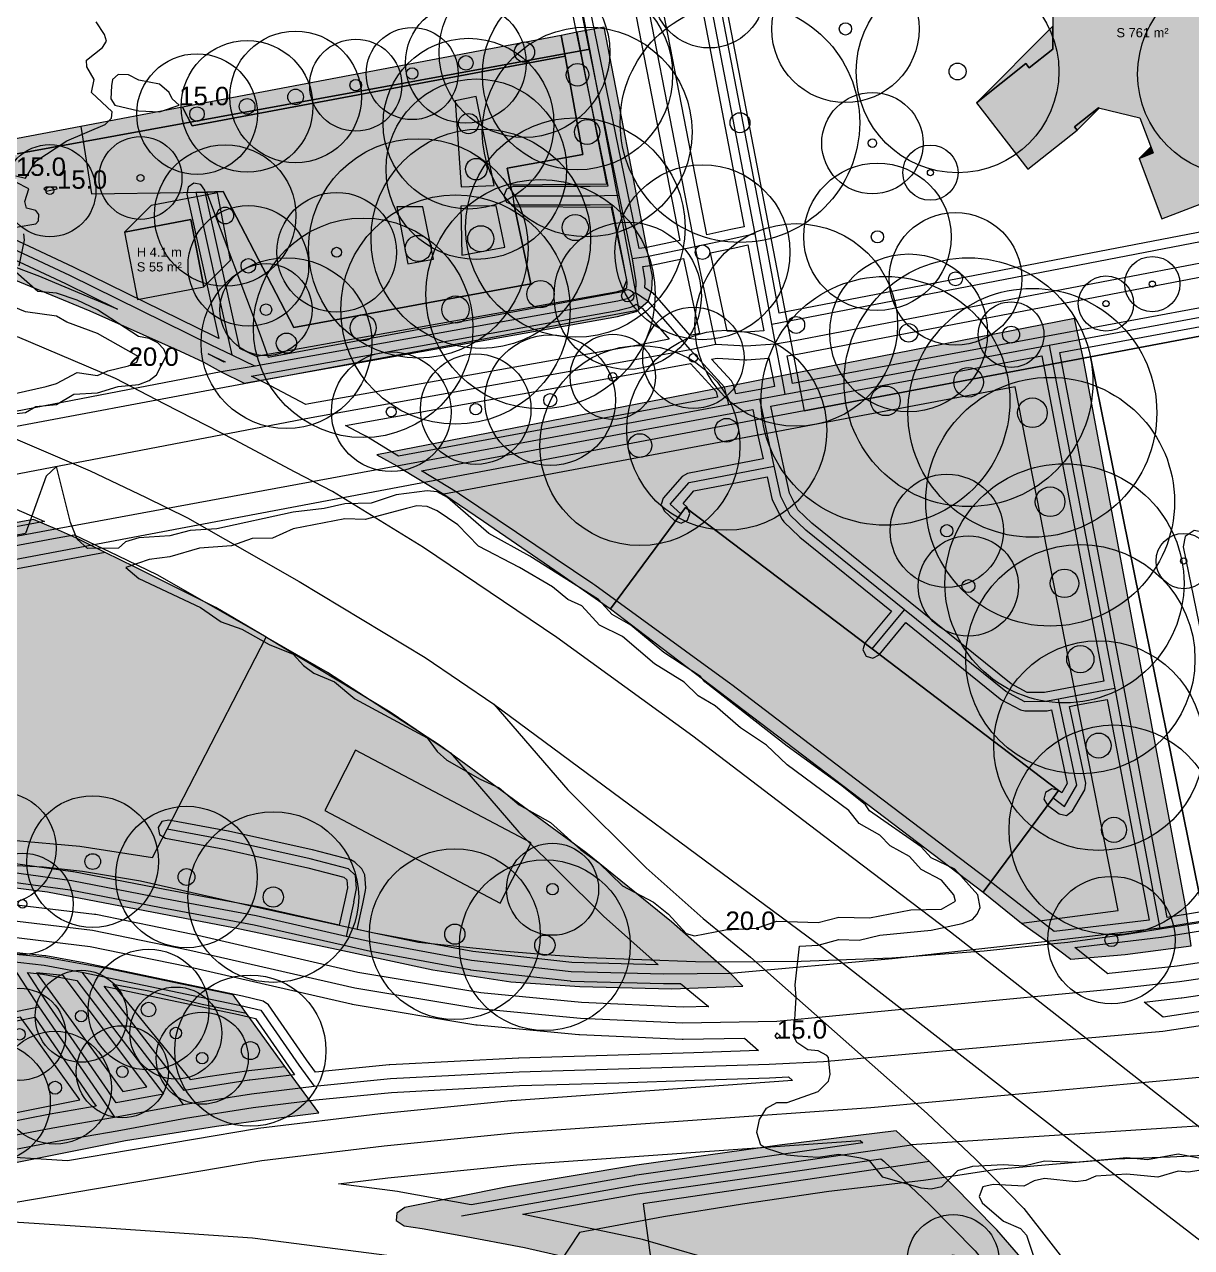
# Model space of a CAD drawing. Header units: metres. Extents: x -8 to 1190, y -11 to 1223.
# Drawn here: x 890 to 1016.7, y 772.1 to 904.9 of the extents above; entities that cross this region are included whole.
import ezdxf

# ---------------------------------------------------------------- set-up
doc = ezdxf.new("R2010")
doc.units = ezdxf.units.M
doc.header["$MEASUREMENT"] = 0
for name, color, linetype, lineweight, true_color in [('TPX_BUILDING_AREAS_TEXT', 7, 'CONTINUOUS', 0, 0x000000), ('TPX_BUILDING_HEIGHTS_TEXT', 7, 'CONTINUOUS', 0, 0x000000), ('TPX_BUILDINGS', 7, 'CONTINUOUS', 0, 0x000000), ('TPX_BUILDINGS_HATCH', 7, 'CONTINUOUS', 0, 0xf0f0f0), ('TPX_BUILDINGS_SHADOWS_HATCH', 7, 'CONTINUOUS', 0, 0x000000), ('TPX_BUILDINGS_SHADOWS_OUTLINES', 7, 'CONTINUOUS', 0, 0x000000), ('TPX_CADASTRES', 7, 'CONTINUOUS', 0, 0x646464), ('TPX_CONTOUR_LINES_5M', 7, 'CONTINUOUS', 0, 0x969696), ('TPX_CONTOUR_LINES_5M_TEXT', 7, 'CONTINUOUS', 0, 0x000000), ('TPX_ROADS_AXES', 7, 'CONTINUOUS', 0, 0x323232), ('TPX_ROADS_CONTOURS', 7, 'CONTINUOUS', 0, 0x646464), ('TPX_VEGETATION_GREEN_SPACES', 7, 'CONTINUOUS', 0, 0x58ba48), ('TPX_VEGETATION_GREEN_SPACES_HATCH', 7, 'CONTINUOUS', 0, 0x58ba48), ('TPX_VEGETATION_TREES_INDIVIDUAL', 7, 'CONTINUOUS', 0, 0x136734)]:
    doc.layers.add(name, color=color, linetype=linetype, lineweight=lineweight, true_color=true_color)
doc.styles.add('TPX_TEXTE', font='arial.ttf')

# ---------------------------------------------------------------- blocks, each defined once
blk = doc.blocks.new('TREETR008_CR072')
at = {"layer": 'TPX_VEGETATION_TREES_INDIVIDUAL'}
for radius in [7.2, 0.75]:
    blk.add_circle((0, 0, 0.04), radius, dxfattribs=at)
blk = doc.blocks.new('TREETR015_CR125')
at = {"layer": 'TPX_VEGETATION_TREES_INDIVIDUAL'}
for radius in [12.45, 1.48]:
    blk.add_circle((0, 0, 0.04), radius, dxfattribs=at)
blk = doc.blocks.new('TREETR009_CR072')
at = {"layer": 'TPX_VEGETATION_TREES_INDIVIDUAL'}
for radius in [7.15, 0.851]:
    blk.add_circle((0, 0, 0.04), radius, dxfattribs=at)
blk = doc.blocks.new('TREETR003_CR030')
at = {"layer": 'TPX_VEGETATION_TREES_INDIVIDUAL'}
for radius in [3, 0.333]:
    blk.add_circle((0, 0, 0.04), radius, dxfattribs=at)
blk = doc.blocks.new('TREETR007_CR054')
at = {"layer": 'TPX_VEGETATION_TREES_INDIVIDUAL'}
for radius in [5.44, 0.708]:
    blk.add_circle((0, 0, 0.04), radius, dxfattribs=at)
blk = doc.blocks.new('TREETR005_CR065')
at = {"layer": 'TPX_VEGETATION_TREES_INDIVIDUAL'}
for radius in [6.5, 0.542]:
    blk.add_circle((0, 0, 0.04), radius, dxfattribs=at)
blk = doc.blocks.new('TREETR011_CR130')
at = {"layer": 'TPX_VEGETATION_TREES_INDIVIDUAL'}
for radius in [13, 1.08]:
    blk.add_circle((0, 0, 0.04), radius, dxfattribs=at)
blk = doc.blocks.new('TREETR010_CR086')
at = {"layer": 'TPX_VEGETATION_TREES_INDIVIDUAL'}
for radius in [8.57, 1]:
    blk.add_circle((0, 0, 0.04), radius, dxfattribs=at)
blk = doc.blocks.new('TREETR014_CR119')
at = {"layer": 'TPX_VEGETATION_TREES_INDIVIDUAL'}
for radius in [11.92, 1.42]:
    blk.add_circle((0, 0, 0.04), radius, dxfattribs=at)
blk = doc.blocks.new('TREETR010_CR082')
at = {"layer": 'TPX_VEGETATION_TREES_INDIVIDUAL'}
for radius in [8.21, 0.978]:
    blk.add_circle((0, 0, 0.04), radius, dxfattribs=at)
blk = doc.blocks.new('TREETR007_CR071')
at = {"layer": 'TPX_VEGETATION_TREES_INDIVIDUAL'}
for radius in [7.09, 0.708]:
    blk.add_circle((0, 0, 0.04), radius, dxfattribs=at)
blk = doc.blocks.new('TREETR008_CR066')
at = {"layer": 'TPX_VEGETATION_TREES_INDIVIDUAL'}
for radius in [6.55, 0.792]:
    blk.add_circle((0, 0, 0.04), radius, dxfattribs=at)
blk = doc.blocks.new('TREETR004_CR045')
at = {"layer": 'TPX_VEGETATION_TREES_INDIVIDUAL'}
for radius in [4.5, 0.375]:
    blk.add_circle((0, 0, 0.04), radius, dxfattribs=at)
blk = doc.blocks.new('TREETR011_CR093')
at = {"layer": 'TPX_VEGETATION_TREES_INDIVIDUAL'}
for radius in [9.27, 1.1]:
    blk.add_circle((0, 0, 0.04), radius, dxfattribs=at)
blk = doc.blocks.new('TREETR008_CR095')
at = {"layer": 'TPX_VEGETATION_TREES_INDIVIDUAL'}
for radius in [9.5, 0.792]:
    blk.add_circle((0, 0, 0.04), radius, dxfattribs=at)
blk = doc.blocks.new('TREETR014_CR114')
at = {"layer": 'TPX_VEGETATION_TREES_INDIVIDUAL'}
for radius in [11.39, 1.36]:
    blk.add_circle((0, 0, 0.04), radius, dxfattribs=at)
blk = doc.blocks.new('TREETR015_CR130')
at = {"layer": 'TPX_VEGETATION_TREES_INDIVIDUAL'}
for radius in [12.98, 1.55]:
    blk.add_circle((0, 0, 0.04), radius, dxfattribs=at)
blk = doc.blocks.new('TREETR005_CR055')
at = {"layer": 'TPX_VEGETATION_TREES_INDIVIDUAL'}
for radius in [5.5, 0.458]:
    blk.add_circle((0, 0, 0.04), radius, dxfattribs=at)
blk = doc.blocks.new('TREETR006_CR050')
at = {"layer": 'TPX_VEGETATION_TREES_INDIVIDUAL'}
for radius in [5, 0.625]:
    blk.add_circle((0, 0, 0.04), radius, dxfattribs=at)
blk = doc.blocks.new('TREETR007_CR061')
at = {"layer": 'TPX_VEGETATION_TREES_INDIVIDUAL'}
for radius in [6.12, 0.708]:
    blk.add_circle((0, 0, 0.04), radius, dxfattribs=at)
blk = doc.blocks.new('TREETR007_CR069')
at = {"layer": 'TPX_VEGETATION_TREES_INDIVIDUAL'}
for radius in [6.92, 0.708]:
    blk.add_circle((0, 0, 0.04), radius, dxfattribs=at)
blk = doc.blocks.new('TREETR007_CR080')
at = {"layer": 'TPX_VEGETATION_TREES_INDIVIDUAL'}
for radius in [8, 0.667]:
    blk.add_circle((0, 0, 0.04), radius, dxfattribs=at)
blk = doc.blocks.new('TREETR004_CR050')
at = {"layer": 'TPX_VEGETATION_TREES_INDIVIDUAL'}
for radius in [5, 0.417]:
    blk.add_circle((0, 0, 0.04), radius, dxfattribs=at)
blk = doc.blocks.new('TREETR009_CR077')
at = {"layer": 'TPX_VEGETATION_TREES_INDIVIDUAL'}
for radius in [7.68, 0.914]:
    blk.add_circle((0, 0, 0.04), radius, dxfattribs=at)
blk = doc.blocks.new('TREETR012_CR098')
at = {"layer": 'TPX_VEGETATION_TREES_INDIVIDUAL'}
for radius in [9.8, 1.17]:
    blk.add_circle((0, 0, 0.04), radius, dxfattribs=at)
blk = doc.blocks.new('TREETR006_CR060')
at = {"layer": 'TPX_VEGETATION_TREES_INDIVIDUAL'}
for radius in [6, 0.625]:
    blk.add_circle((0, 0, 0.04), radius, dxfattribs=at)
blk = doc.blocks.new('TREETR013_CR109')
at = {"layer": 'TPX_VEGETATION_TREES_INDIVIDUAL'}
for radius in [10.86, 1.29]:
    blk.add_circle((0, 0, 0.04), radius, dxfattribs=at)
blk = doc.blocks.new('TREETR009_CR110')
at = {"layer": 'TPX_VEGETATION_TREES_INDIVIDUAL'}
for radius in [11, 0.917]:
    blk.add_circle((0, 0, 0.04), radius, dxfattribs=at)
blk = doc.blocks.new('TREETR009_CR036')
at = {"layer": 'TPX_VEGETATION_TREES_INDIVIDUAL'}
for radius in [3.56, 0.917]:
    blk.add_circle((0, 0, 0.04), radius, dxfattribs=at)
blk = doc.blocks.new('TREETR016_CR135')
at = {"layer": 'TPX_VEGETATION_TREES_INDIVIDUAL'}
for radius in [13.51, 1.61]:
    blk.add_circle((0, 0, 0.04), radius, dxfattribs=at)
blk = doc.blocks.new('TREETR007_CR062')
at = {"layer": 'TPX_VEGETATION_TREES_INDIVIDUAL'}
for radius in [6.15, 0.667]:
    blk.add_circle((0, 0, 0.04), radius, dxfattribs=at)
blk = doc.blocks.new('TREETR005_CR046')
at = {"layer": 'TPX_VEGETATION_TREES_INDIVIDUAL'}
for radius in [4.63, 0.458]:
    blk.add_circle((0, 0, 0.04), radius, dxfattribs=at)
blk = doc.blocks.new('TREETR012_CR103')
at = {"layer": 'TPX_VEGETATION_TREES_INDIVIDUAL'}
for radius in [10.33, 1.23]:
    blk.add_circle((0, 0, 0.04), radius, dxfattribs=at)
blk = doc.blocks.new('TREETR006_CR061')
at = {"layer": 'TPX_VEGETATION_TREES_INDIVIDUAL'}
for radius in [6.07, 0.625]:
    blk.add_circle((0, 0, 0.04), radius, dxfattribs=at)

msp = doc.modelspace()

# ---------------------------------------------------------------- hatches: boundary and pattern name
at = {"layer": 'TPX_BUILDINGS_HATCH'}
for points in [[(998.69, 900.7), (993.33, 896.44), (998.93, 889.22), (1004.28, 893.48), (1004, 893.84), (1006.58, 895.89), (1011.09, 894.79), (1012.53, 890.99), (1010.99, 890.4), (1013.47, 883.84), (1023.1, 887.53), (1020.63, 894.08), (1020.03, 893.86), (1018.6, 897.67), (1020.79, 901.27), (1024.75, 901.37), (1024.78, 900.48), (1031.75, 900.68), (1031.39, 910.84), (1024.43, 910.64), (1024.46, 909.51), (1020.5, 909.4), (1018.08, 912.88), (1019.06, 916.41), (1019.5, 916.28), (1021.3, 922.69), (1012.63, 925.27), (1010.82, 918.86), (1011.51, 918.65), (1010.52, 915.13), (1006.22, 913.68), (1003.28, 915.71), (1003.82, 916.53), (1000.04, 919.14), (994.42, 910.71), (998.2, 908.09), (998.71, 908.86), (1001.65, 906.82), (1001.63, 902.27), (999.06, 900.23), (998.69, 900.7)], [(908.04, 883.77), (900.84, 882.4), (902.25, 875.06), (909.45, 876.44), (908.04, 883.77)]]:
    msp.add_hatch(color=256, dxfattribs=at).paths.add_polyline_path(points)
at = {"layer": 'TPX_BUILDINGS_SHADOWS_HATCH'}
for points in [[(1001.64, 904.75), (993.33, 896.44), (998.69, 900.7), (999.06, 900.23), (1001.63, 902.27), (1001.64, 904.75)], [(1006.58, 895.89), (1004, 893.84), (1004.28, 893.48), (1006.67, 895.87), (1006.58, 895.89)], [(1012.27, 891.67), (1010.99, 890.4), (1012.53, 890.99), (1012.27, 891.67)], [(903.73, 885.29), (900.84, 882.4), (908.04, 883.77), (909.45, 876.44), (912.35, 879.34), (910.94, 886.67), (903.73, 885.29)]]:
    msp.add_hatch(color=256, dxfattribs=at).paths.add_polyline_path(points)
at = {"layer": 'TPX_VEGETATION_GREEN_SPACES_HATCH'}
for points in [[(803.72, 909.6), (796.36, 908.23), (796.94, 905.48), (797.62, 902.25), (798.55, 897.77), (806.68, 897.09), (816.39, 896.09), (818.71, 895.74), (828.22, 894.3), (839.44, 892.19), (851.36, 889.37), (862.33, 886.28), (872.95, 883.1), (884.66, 878.94), (897.06, 873.86), (906.87, 869.45), (909.36, 868.32), (911.34, 867.21), (913.82, 865.99), (954.38, 873.23), (956.38, 873.77), (957.71, 874.9), (958.11, 876.11), (958.17, 877.57), (957.72, 879.74), (952.92, 904.66), (949.99, 904.09), (948.25, 903.75), (907.14, 895.95), (896.08, 893.85), (886.31, 892), (876.87, 941.43), (875.79, 947.13), (875.66, 948.21), (875.03, 950.93), (798.58, 936.71), (799.26, 933.31), (799.57, 931.68), (803.72, 909.6)], [(948.25, 903.75), (907.14, 895.95), (908.17, 893.95), (948.7, 901.51), (948.25, 903.75)], [(950.61, 890.82), (942.4, 889.32), (942.76, 887.51), (953.19, 887.62), (949.99, 904.09), (948.25, 903.75), (948.7, 901.51), (950.61, 890.82)], [(907.14, 895.95), (896.08, 893.85), (897.25, 886.55), (907.22, 886.7), (908.58, 886.72), (909.74, 886.74), (911.54, 886.79), (919.23, 872.05), (944.96, 876.77), (943.19, 885.14), (943.03, 886.35), (942.76, 887.51), (942.4, 889.32), (950.61, 890.82), (948.7, 901.51), (908.17, 893.95), (907.14, 895.95)], [(939.03, 897.12), (936.74, 896.64), (937.39, 887.31), (940.99, 887.44), (939.03, 897.12)], [(911.54, 886.79), (909.74, 886.74), (915.58, 871.25), (916.42, 868.82), (954.89, 875.95), (955.36, 877.22), (953.73, 885.06), (943.19, 885.14), (944.96, 876.77), (919.23, 872.05), (911.54, 886.79)], [(933.24, 885.13), (930.41, 885.15), (931.59, 878.96), (934.4, 879.44), (933.24, 885.13)], [(941.19, 885.25), (937.35, 885.21), (937.47, 879.9), (942.14, 880.77), (941.19, 885.25)], [(965.99, 865.57), (928.24, 858.2), (930.41, 857), (932.24, 855.89), (935.51, 853.95), (939.81, 851), (948.13, 845.27), (953.6, 841.47), (957.42, 838.57), (994.07, 810.7), (998.24, 807.34), (1001.05, 805.35), (1003.59, 803.42), (1009.47, 803.93), (1016.67, 804.88), (1016, 809.46), (1008.68, 848.62), (1004.92, 868.73), (1003.99, 873.02), (972.2, 866.79), (965.99, 865.57)], [(970.6, 860.52), (935.51, 853.95), (939.81, 851), (948.13, 845.27), (953.6, 841.47), (961.24, 851.8), (961.76, 852.5), (982, 837.12), (1002.24, 821.74), (1001.66, 820.96), (994.07, 810.7), (998.24, 807.34), (1008.73, 808.72), (1004.14, 832.02), (997.54, 865.59), (970.6, 860.52)], [(961.24, 851.8), (953.6, 841.47), (957.42, 838.57), (994.07, 810.7), (1001.66, 820.96), (1002.24, 821.74), (982, 837.12), (961.76, 852.5), (961.24, 851.8)], [(820.65, 840.02), (820.52, 839.5), (820.79, 838.85), (822.06, 836.89), (824.21, 833.85), (825.1, 833.2), (826.53, 832.7), (827.5, 832.16), (844.63, 808.3), (845.81, 807.25), (847.15, 806.72), (848.49, 806.68), (855.87, 808.57), (865.17, 810.3), (873.65, 811.18), (880.37, 811.61), (886.12, 811.56), (892.48, 810.76), (912.66, 806.88), (924.05, 804.48), (934.32, 802.26), (942.79, 800.96), (950.29, 800.45), (960.21, 800.22), (967.96, 800.5), (966.62, 801.87), (965.12, 803.18), (960.23, 807.49), (950.92, 815.03), (943.62, 820.38), (935.05, 826.66), (922.88, 834.56), (916.23, 838.42), (910.74, 841.61), (901.99, 846.01), (898.73, 847.61), (895.61, 849.14), (893.33, 850.18), (890.94, 851.19), (832.83, 840.46), (831.02, 840.58), (829.7, 841.14), (828.58, 841.61), (827.54, 841.59), (823.19, 840.7), (821.17, 840.38), (820.65, 840.02)], [(898.73, 847.61), (842.76, 837.17), (846.75, 819.51), (847.92, 814.31), (848.33, 812.5), (865.68, 815.58), (873.76, 816.57), (881.69, 816.79), (888.65, 816.37), (895.97, 815.7), (903.87, 814.47), (905.46, 817.55), (916.23, 838.42), (910.74, 841.61), (901.99, 846.01), (898.73, 847.61)], [(925.93, 826.14), (922.57, 819.58), (941.63, 809.51), (944.98, 816.07), (925.93, 826.14)], [(853.69, 798.63), (853.44, 797.64), (853.71, 796.09), (854.63, 794.42), (865.11, 780.01), (866.16, 778.65), (867.08, 777.88), (868.77, 777.38), (871.83, 777.93), (872.71, 778.1), (900.94, 783.73), (910.83, 785.29), (916.71, 786.09), (921.92, 786.75), (918.26, 791.79), (914.08, 797.55), (913.45, 798.42), (912.62, 799.57), (905.32, 801.07), (899.11, 802.39), (892.12, 803.64), (884.28, 804.37), (877.34, 804.26), (866.9, 803.11), (858, 801.9), (855.8, 801.09), (854.38, 799.99), (853.69, 798.63)], [(894.18, 801.68), (891.28, 801.94), (900.67, 789.08), (903.27, 789.56), (894.18, 801.68)], [(903.48, 799.95), (899.57, 800.67), (907.96, 790.37), (909.9, 790.7), (914.35, 791.35), (918.26, 791.79), (914.08, 797.55), (909.25, 798.52), (903.48, 799.95)], [(889.53, 797.15), (878.85, 794.94), (885.81, 786.14), (895.97, 788.15), (889.53, 797.15)], [(930.39, 775.85), (930.33, 775.07), (931.2, 774.46), (933.17, 774.18), (937.36, 773.42), (944.27, 772.12), (952.01, 770.36), (958.24, 768.95), (970.19, 765.41), (981.79, 761.29), (996.59, 754.34), (1013.51, 746.01), (1010.51, 752.89), (1008.68, 756.13), (1006.26, 760.42), (1001.8, 766.72), (997.89, 771.31), (995.55, 774.04), (988.23, 781.46), (984.63, 784.79), (971.96, 783.22), (956.48, 781.08), (942.42, 778.71), (931.28, 776.45), (930.39, 775.85)], [(988.23, 781.46), (957.16, 776.86), (958.24, 768.95), (970.19, 765.41), (981.79, 761.29), (996.59, 754.34), (1013.51, 746.01), (1010.51, 752.89), (1008.68, 756.13), (1006.26, 760.42), (1001.8, 766.72), (997.89, 771.31), (995.55, 774.04), (988.23, 781.46)]]:
    msp.add_hatch(color=256, dxfattribs=at).paths.add_polyline_path(points)

# ---------------------------------------------------------------- linework, layer by layer
at = {"layer": 'TPX_BUILDINGS', "elevation": 0.04}
msp.add_lwpolyline([(1001.65, 906.82), (1001.63, 902.27), (999.06, 900.23), (998.69, 900.7), (993.33, 896.44), (998.93, 889.22), (1004.28, 893.48), (1004, 893.84), (1006.58, 895.89), (1011.09, 894.79), (1012.53, 890.99), (1010.99, 890.4), (1013.47, 883.84), (1023.1, 887.53)], dxfattribs=at)
msp.add_lwpolyline([(908.04, 883.77), (900.84, 882.4), (902.25, 875.06), (909.45, 876.44)], close=True, dxfattribs=at)
at = {"layer": 'TPX_BUILDINGS_SHADOWS_OUTLINES', "elevation": 0.04}
for points in [[(1001.64, 904.75), (993.33, 896.44), (998.69, 900.7), (999.06, 900.23), (1001.63, 902.27)], [(1006.58, 895.89), (1004, 893.84), (1004.28, 893.48), (1006.67, 895.87)], [(1012.27, 891.67), (1010.99, 890.4), (1012.53, 890.99)], [(903.73, 885.29), (900.84, 882.4), (908.04, 883.77), (909.45, 876.44), (912.35, 879.34), (910.94, 886.67)]]:
    msp.add_lwpolyline(points, close=True, dxfattribs=at)
at = {"layer": 'TPX_CADASTRES', "elevation": 0.02}
for points in [[(1092.93, 979.73), (957, 954.37), (974.64, 862.99), (1005.73, 868.85), (1041.91, 875.68), (1054.26, 814.59), (1121.42, 830.46)], [(940.35, 960.29), (877.97, 948.91), (888.98, 890.87), (951.36, 902.25)], [(804.51, 909.79), (796.36, 908.27), (798.71, 895.03), (802.59, 873.21), (803.37, 868.84), (818.46, 848.12), (870.35, 857.82), (908.96, 865.03), (956.72, 873.95), (951.36, 902.25), (888.98, 890.87), (877.97, 948.91), (800.09, 934.71)], [(1041.91, 875.68), (1005.73, 868.85), (1018.14, 807.52), (1054.26, 814.59)]]:
    msp.add_lwpolyline(points, close=True, dxfattribs=at)
for points in [[(1018.14, 807.52), (1005.73, 868.85), (974.64, 862.99), (929.16, 854.41), (895.41, 848.04), (828.3, 835.38)], [(884.59, 813.83), (892.04, 813.47), (896.27, 813.01), (902.58, 811.96), (914.91, 809.16), (927.45, 806.42), (932.77, 805.3), (941.82, 804.33), (947.6, 803.86), (951.19, 803.63), (962.84, 803.19), (966, 803.15), (974.29, 803.21), (984.14, 803.59), (994.19, 804.33), (1001.01, 805.05), (1003.26, 805.29), (1009.4, 806.12), (1018.06, 807.5)], [(1137.69, 765.85), (1125.74, 805.24), (1067.33, 792.93), (1066.42, 781.85), (1058.22, 782.08), (1051.88, 782.27), (1045.05, 782.44), (1038.93, 782.43), (1033.57, 782.45), (1032.2, 782.43), (1026.73, 782.32), (1020.26, 782.21), (1014.38, 781.92), (1008.47, 781.72), (1001.59, 781.12), (995.54, 780.59), (991.06, 779.91), (987.59, 779.39), (977.31, 778.19), (967.93, 776.83), (959.37, 775.45), (950.23, 773.77), (942.31, 761.74)]]:
    msp.add_lwpolyline(points, dxfattribs=at)
at = {"layer": 'TPX_CONTOUR_LINES_5M', "elevation": 0.05}
for points in [[(889.04, 888.5), (890.1, 888.26), (891.22, 890.09), (894.57, 892.3), (898.75, 894.08), (899.41, 894.77), (899.49, 895.47), (897.26, 897.56), (897.54, 898.96), (896.74, 900.35), (896.7, 901.05), (898.45, 902.44), (898.87, 903.14), (898.67, 903.84), (897.75, 905.23)], [(900.16, 899.52), (899.54, 898.96), (899.42, 898.26), (899.34, 896.86), (899.79, 896.17), (902.39, 895.58), (904.63, 895.45), (906.77, 896.17), (906, 896.86), (905.7, 897.56), (904.63, 898.45), (902.39, 898.91), (901.28, 899.48), (900.16, 899.52)], [(889.06, 882.92), (891.22, 883.29), (891.48, 883.62), (891.55, 884.32), (891.22, 884.73), (890.19, 885.01), (890.01, 885.71), (890.43, 887.1), (889.03, 887.8)], [(892.34, 887.26), (892.06, 887.1), (892.34, 886.83), (893.51, 887.1), (893.45, 887.28), (892.34, 887.26)], [(889.38, 878.74), (889.99, 881.53), (889.89, 882.22)], [(889.12, 862.7), (890.1, 862.79), (891.22, 863.47), (893.45, 863.67), (895.32, 864.8), (897.92, 864.93), (900.16, 865.61), (902.39, 865.83), (903.51, 866.28), (904.31, 866.89), (905.38, 868.98), (905.09, 869.68), (904.46, 870.37), (903.51, 870.85), (902.37, 871.07), (897.92, 873.96), (895.69, 875), (893.45, 875.77), (891.43, 875.95), (889.04, 878.04)], [(888.98, 864.88), (892.34, 865.63), (893.45, 865.95), (895.69, 867.13), (897.92, 866.82), (899.04, 867.34), (901.28, 867.87), (902.16, 868.28), (902.39, 868.84), (897.92, 871.38), (894.57, 872.62), (893.45, 873.25), (890.1, 873.74), (888.07, 874.56)], [(1017.5, 781.84), (1015.26, 782.25), (1011.91, 781.65), (1009.68, 781.85), (1004.09, 781.34), (1000.74, 781.51), (998.5, 780.97), (996.27, 781.11), (992.91, 780.93), (991.3, 780.44), (989.56, 778.71), (988.44, 778.45), (987.33, 778.56), (983.16, 779.75), (981.74, 781.57), (980.77, 781.84), (978.38, 782.21), (976.15, 781.9), (973.91, 782.03), (972.8, 782.15), (970.56, 782.86), (969.91, 783.23), (969.49, 784.63), (969.77, 786.02), (970.56, 787.24), (971.68, 787.86), (972.8, 787.87), (976.15, 789.07), (977.26, 790.2), (977.45, 790.9), (977.27, 792.77), (977.08, 792.99), (976.15, 793.47), (975.03, 793.59), (973.85, 794.39), (973.52, 795.08), (973.77, 799.27), (973.65, 800.66), (974.12, 804.84), (976.15, 804.95), (978.38, 805.56), (980.62, 805.5), (982.86, 806.04), (988.44, 806.59), (991.8, 807.31), (992.91, 807.75), (993.43, 808.33), (993.74, 809.03), (993.5, 810.42), (991, 813.21), (988.44, 814.45), (987.33, 815.62), (981.74, 819.54), (981.29, 820.18), (978.74, 822.27), (972.8, 826.57), (963.86, 833.54), (963.39, 834.12), (959.39, 836.75), (955.81, 839.7), (953.8, 840.86), (952.29, 842.49), (944.86, 847.2), (940.39, 849.65), (935.92, 853.57), (934.8, 854.17), (933.68, 854.29), (930.33, 853.87), (927.62, 852.94), (924.74, 852.87), (922.51, 852.36), (919.16, 851.98), (910.86, 850.16), (907.98, 849.98), (905.75, 849.42), (902.39, 849.18), (900.94, 848.76), (900.17, 848.06), (896.81, 848.05), (895.69, 849.03), (894.96, 850.85), (893.45, 856.94), (892.34, 855.88), (890.1, 849.67), (888.98, 849.46)], [(931.45, 852.36), (926.98, 851.17), (924.74, 851.27), (919.16, 850.18), (916.92, 849.14), (914.69, 849.13), (912.45, 848.34), (908.99, 848.06), (905.75, 847.14), (903.51, 846.83), (900.97, 845.97), (902.39, 844.78), (909.1, 841.63), (911.33, 840.06), (913.57, 839.26), (916.55, 837.61), (919.16, 836.55), (920.27, 835.32), (921.39, 834.49), (923.63, 833.55), (925.86, 831.7), (933.68, 827.46), (934.8, 825.97), (935.84, 825.06), (939.46, 822.97), (941.51, 822.05), (943.69, 820.18), (947.09, 818.28), (950.4, 815.3), (952.35, 813.91), (954.92, 811.39), (958.27, 809.61), (959.9, 808.33), (961.83, 806.24), (962.74, 805.98), (966.09, 806.61), (969.44, 806.82), (971.68, 807.56), (976.15, 807.43), (978.38, 807.99), (981.74, 807.94), (986.21, 808.8), (989.56, 808.85), (991.05, 809.72), (990.88, 810.42), (989.56, 812.01), (987.33, 813.19), (986.06, 814.6), (983.97, 815.75), (982.86, 816.9), (980.62, 818.17), (979.5, 819.59), (972.8, 824.53), (970.56, 826.68), (967.71, 828.54), (964.97, 830.94), (963.13, 832.03), (961.62, 833.53), (958.39, 835.52), (954.92, 838.49), (952.4, 839.7), (950.5, 841.79), (948.97, 842.49), (947.29, 843.88), (943.74, 845.97), (939.27, 848.29), (937.04, 850.62), (934.8, 852.11), (933.68, 852.61), (932.57, 852.65), (931.45, 852.36)], [(971.68, 795.44), (971.43, 795.08), (971.68, 794.81), (972.08, 795.08), (971.68, 795.44)], [(1017.5, 780.47), (1016.38, 780.29), (1015.26, 780.4), (1013.03, 779.75), (1009.68, 780.07), (1006.32, 779.88), (1005.21, 779.41), (1004.09, 779.25), (1000.74, 779.6), (999.62, 779.36), (998.5, 778.77), (995.15, 778.95), (994.03, 778.7), (993.65, 777.65), (993.95, 776.96), (996.27, 774.98), (998.14, 774.17), (998.78, 773.47), (999.62, 770.95)]]:
    msp.add_lwpolyline(points, dxfattribs=at)
at = {"layer": 'TPX_ROADS_AXES', "elevation": 0.03}
for points in [[(972.58, 864.81), (972.2, 866.79), (971.52, 870.27), (971.12, 872.4), (969.3, 882.19), (954.98, 956.71), (954.81, 959.27), (953.19, 966.76), (951.71, 973.9), (951.16, 975.23), (935.37, 1061.86), (935.13, 1063.99), (934.58, 1067.35), (933.72, 1072.64), (933.4, 1074.26), (920.39, 1137.99), (920.09, 1139.27), (919.09, 1142.77), (917.76, 1147.43)], [(719.45, 1021.28), (757.5, 1028.06), (759.38, 1027.99), (764.93, 1029.13), (770.99, 1030.36), (772.73, 1030.77), (920.7, 1058.33), (937.14, 972.65), (937.36, 970.71), (938.27, 966.01), (938.91, 962.45), (939.56, 960.75), (947.62, 920.25), (948.15, 917.61), (948.67, 914.95), (954.52, 886.41), (955.94, 879.48), (956.37, 877.01), (956.31, 875.83), (957.71, 874.9)], [(965.05, 870.21), (962.79, 880.81), (955.39, 918.9), (947.6, 958.74), (946.09, 966.45)], [(795.41, 902.38), (797.62, 902.25), (806.78, 901.45), (816.38, 900.57), (826.42, 899.16), (827.01, 899.08), (838.81, 896.9), (851.65, 893.91), (862.37, 890.64), (871.54, 887.66), (878.88, 884.94), (886.12, 881.77), (886.92, 881.4), (894.86, 877.71), (910.27, 870.11), (912.5, 869.05), (915.02, 867.84)], [(908.58, 886.72), (912.17, 870.51), (912.5, 869.05)], [(943.03, 886.35), (951.41, 886.35), (954.52, 886.41)], [(971.12, 872.4), (1042.06, 886.07), (1046.73, 885.31), (1048.91, 883.91), (1050.35, 881.76), (1051.04, 878.62), (1061.7, 816.75), (1061.89, 815.91)], [(965.05, 870.21), (968.31, 870.04), (971.52, 870.27), (973.62, 870.61), (1040.2, 883.36), (1042.72, 883.11), (1044.57, 882.1), (1045.97, 880.3), (1046.69, 878.44), (1059.01, 815.2), (1060.05, 809.45)], [(734.54, 881.25), (751.03, 881.64), (764.96, 881.99), (779.85, 882.21), (782.54, 882.25), (791.9, 882.02), (801.82, 881.55), (809.81, 880.81), (820.81, 879.36), (834.66, 876.81), (847.54, 873.77), (858.73, 870.73), (870.66, 866.76), (881.57, 863.02), (889.26, 859.84), (897.12, 856.46), (903.1, 853.59), (907.69, 851.35), (919.81, 844.45), (933.47, 836.2), (940.92, 831.13)], [(969.3, 882.19), (966.88, 881.68), (962.79, 880.81), (957.72, 879.74), (955.94, 879.48)], [(729.61, 819.76), (767.87, 827.28), (769.02, 827.09), (770.04, 825.66), (772.21, 826.06), (773.63, 826.33), (776.04, 826.78), (803.68, 831.92), (808.44, 832.8), (810.6, 833.19), (812.06, 833.45), (814.87, 834.4), (818.46, 835.65), (822.06, 836.89), (825.32, 837.55), (833.08, 838.99), (893.33, 850.18), (930.41, 857), (966.47, 863.68), (969.83, 864.3), (972.58, 864.81), (1001.24, 870.12), (1039.5, 877.2)], [(956.31, 875.83), (955.55, 875.2), (954.4, 874.9), (915.02, 867.84), (911.34, 867.21), (870.75, 859.39), (865.83, 858.47), (820.47, 850.7), (818.42, 850.34), (812.89, 849.38), (807.31, 848.41), (804.89, 848), (800.3, 847.15), (794.15, 845.98), (792.2, 845.01), (758.05, 837.46), (727.41, 831.77)], [(966.47, 863.68), (965.99, 865.57), (962.26, 869.64), (957.71, 874.9)], [(814.04, 841.52), (821.91, 843.04), (882.39, 854.83), (921.12, 862.25), (956.68, 868.62), (962.26, 869.64), (965.05, 870.21)], [(1019.8, 783.4), (990.52, 806.37), (976.72, 816.83), (962.54, 827.64), (947.77, 838.38), (933.29, 848.14), (923.43, 854.23), (919.38, 856.34), (912.77, 859.85), (905.21, 863.71), (899.87, 866.51), (889.2, 871.01)], [(1001.24, 870.12), (1008.35, 832.82), (1013.26, 806.8)], [(1008.35, 832.82), (1004.14, 832.02), (1002.26, 831.67), (1000.82, 831.4), (998.59, 831.39), (996.54, 832.49), (985.52, 841.38), (974.8, 850.03), (973.13, 851.64), (972.09, 853.69), (971.37, 856.97), (970.6, 860.52), (969.83, 864.3)], [(960.1, 852.85), (962.14, 855.2), (971.37, 856.97)], [(961.24, 851.8), (960.1, 852.85)], [(982, 837.12), (985.52, 841.38)], [(1001.66, 820.96), (1002.91, 820.03), (1004.25, 822.34), (1002.26, 831.67)], [(940.92, 831.13), (976.72, 804.63), (1005.13, 782.5), (1127.39, 688.37), (1153.32, 667.54)], [(940.92, 831.13), (948.96, 821.82), (957.49, 813.34), (963.67, 807.84), (968.79, 803.64), (987.99, 786.67), (993.2, 781.77), (998.47, 776.36), (1003.84, 769.48)], [(866.16, 778.65), (867.95, 779.14), (869.13, 779.66), (870.8, 780.61), (872.14, 781.14), (877.39, 782.18), (884.89, 783.55), (893.05, 785.13), (899.76, 786.29), (907.21, 787.65), (914.61, 788.8), (921.44, 789.64), (929.73, 790.47), (943.68, 791.2), (954.47, 791.52), (962.69, 791.78), (970.83, 792.05), (976.75, 792.31), (1013.57, 795.63), (1035.37, 798.91), (1063.35, 804.58), (1124.33, 818.36)], [(925.72, 809.65), (926.04, 811.11), (925.93, 812.52), (925.15, 813.25), (920.99, 814.34), (911.9, 816.36), (905.46, 817.55)], [(1025.39, 808.8), (1013.26, 806.8), (1001.05, 805.35), (984.18, 803.49), (966.62, 801.87), (959.39, 801.79), (949.33, 802.06), (938.52, 803.29), (927.75, 805.28), (924.92, 805.91), (915.13, 808.14), (905.01, 810.02), (895.1, 811.94), (888.32, 812.87)], [(1060.05, 809.45), (1026.63, 802.62), (1015.37, 800.96), (1007.94, 800.14), (971.66, 796.67), (961.46, 796.49), (950.33, 796.99), (939.29, 798.04), (925.83, 800.27), (907.92, 804.39), (897.37, 806.55), (888.32, 807.63), (880.13, 807.91), (871.36, 807.29), (861.36, 805.84), (855.76, 804.28), (850.89, 802.69), (844.83, 800.34)], [(925.72, 809.65), (924.92, 805.91)], [(854.3, 797.87), (855.45, 798.8), (856.87, 799.94), (858.26, 800.63), (862.54, 801.49), (863.13, 801.58), (868.5, 802.41), (873.83, 802.98), (878.66, 803.41), (883.47, 803.5), (888.32, 803.21), (892.12, 802.79), (896.2, 802.04), (913.45, 798.42), (915.65, 797.89), (919.78, 791.93), (921.44, 789.64)], [(888.32, 803.21), (891.53, 798.26), (898.2, 788.6), (899.76, 786.29)], [(896.2, 802.04), (905.46, 789.94), (907.21, 787.65)], [(858.7, 791.64), (869.25, 793.77), (876.07, 795.14), (891.53, 798.26)], [(879.8, 775.48), (915.74, 781.57), (929.03, 783.16), (943.14, 784.57), (981.86, 787.34), (1019.53, 790.79), (1029.28, 792.06)], [(1060.31, 785.67), (1044.15, 785.89), (1026.16, 785.88), (986.29, 783.26)], [(937.44, 775.55), (956.36, 778.94), (986.29, 783.26)], [(879.8, 775.48), (899.4, 774.22), (914.74, 773.19), (929.59, 771.26), (942.7, 768.87), (955.13, 766.26), (967.09, 762.79), (979.73, 757.98), (990.16, 753.31), (1002.96, 747.26), (1014.95, 741.45), (1024.64, 736.4), (1086.02, 702.89), (1109.25, 690.08), (1122.81, 682.29), (1138.16, 674.53), (1153.32, 667.54)]]:
    msp.add_lwpolyline(points, dxfattribs=at)
at = {"layer": 'TPX_ROADS_CONTOURS', "elevation": 0.03}
for points in [[(956.15, 955.92), (1014.75, 967.5), (1020.07, 938.98), (1020.36, 938.45), (1039.46, 919.89), (1041.49, 902.53), (1041.87, 901.85), (1048.3, 896.88), (1041.47, 886.97), (971.92, 873.58), (970.28, 882.38)], [(949.46, 957.05), (952.58, 955.98), (952.81, 955.93), (954.14, 955.79), (968.13, 882.97), (966.67, 882.66), (964.06, 882.1), (956.86, 919.19)], [(949.42, 916.31), (954.19, 917.16), (961.13, 881.48), (957.54, 880.72), (956.73, 880.6), (949.65, 915.14)], [(964.46, 880.14), (967.09, 880.7), (968.5, 881), (970.14, 872.22), (970.24, 871.68), (968.3, 871.54), (966.28, 871.65)], [(972.8, 868.96), (973.9, 869.14), (1040.27, 881.85), (1042.26, 881.65), (1043.57, 880.93), (1044.65, 879.56), (1045.24, 878.02), (1057.35, 815.85), (1055.42, 815.42), (1043.47, 875.3), (1043.3, 875.69), (1042.26, 877.17), (1041.74, 877.54), (1039.8, 878.15), (1039.32, 878.18), (1001.06, 871.1), (973.37, 865.97), (973.18, 866.98)], [(957.1, 878.64), (957.92, 878.76), (961.53, 879.52), (963.27, 871.38), (962.26, 871.17), (958.47, 875.56), (958.34, 875.62), (958.26, 875.74), (957.34, 876.35), (957.37, 876.96), (957.36, 877.19)], [(1002.41, 869.32), (1039.43, 876.17), (1040.82, 875.74), (1041.55, 874.7), (1053.46, 815.02), (1026.67, 810.05), (1026.41, 811.42), (1018.74, 848.82), (1018.09, 849.77), (1016.97, 849.98), (1016.01, 849.34), (1015.8, 848.21), (1023.47, 810.83), (1023.72, 809.54), (1014.06, 807.95), (1009.33, 833.01)], [(914.64, 866.76), (915.2, 866.85), (954.58, 873.92), (954.65, 873.94), (955.8, 874.23), (956.19, 874.43), (956.38, 874.58), (957.05, 874.14), (959.98, 870.75), (956.42, 870.09), (920.85, 863.73), (920.51, 863.67), (916.06, 866.03)], [(909.92, 869.17), (911.76, 868.29), (911.66, 868.28)], [(964.58, 868.58), (965.17, 868.71), (968.23, 868.54), (968.42, 868.54), (970.81, 868.71), (971.22, 866.6), (971.41, 865.61), (969.65, 865.28), (967.21, 864.83), (966.96, 865.81), (966.73, 866.24)], [(971.02, 863.5), (972.76, 863.83), (1000.45, 868.96), (1007.18, 833.62), (1003.96, 833.01), (1000.73, 832.4), (998.84, 832.4), (997.1, 833.33), (986.15, 842.16), (975.46, 850.78), (973.95, 852.24), (973.04, 854.03), (972.35, 857.19), (971.58, 860.73)], [(924.83, 861.4), (956.95, 867.14), (962.3, 868.12), (965.09, 865.08), (965.24, 864.47), (930.57, 858.05), (927.11, 860.18), (926.67, 860.43)], [(933.1, 856.48), (966.66, 862.7), (969.05, 863.14), (969.62, 860.32), (970.18, 857.76), (961.95, 856.18), (961.38, 855.86), (959.34, 853.51), (959.1, 852.8), (959.42, 852.12), (960.55, 851.07), (961.27, 850.8), (961.97, 851.12), (962.23, 851.84), (961.92, 852.53), (961.49, 852.93), (962.67, 854.28), (970.6, 855.81), (971.12, 853.48), (971.2, 853.24), (972.24, 851.19), (972.44, 850.92), (974.11, 849.31), (974.17, 849.25), (984.1, 841.24), (981.23, 837.76), (981.01, 837.03), (981.37, 836.35), (982.1, 836.13), (982.77, 836.49), (985.66, 839.98), (995.92, 831.71), (996.07, 831.61), (998.12, 830.51), (998.6, 830.39), (1000.82, 830.4), (1001.01, 830.42), (1001.48, 830.51), (1003.19, 822.51), (1002.61, 821.5), (1002.25, 821.76), (1001.51, 821.94), (1000.85, 821.55), (1000.67, 820.81), (1001.06, 820.15), (1002.32, 819.23), (1003.11, 819.05), (1003.77, 819.53), (1005.12, 821.84), (1005.23, 822.55), (1003.45, 830.88), (1004.33, 831.04), (1007.55, 831.65), (1012.08, 807.67), (1001.78, 806.44), (994.84, 811.88), (994.75, 811.95), (980.95, 822.4), (966.79, 833.21), (966.66, 833.3), (951.89, 844.04), (951.69, 844.19), (937.2, 853.95), (936.97, 854.1)], [(823.69, 841.86), (882.67, 853.36), (885.36, 853.88), (886.53, 853.39), (892.15, 850.97), (832.9, 839.97), (825.78, 838.65), (824.04, 841.22)], [(1011.55, 798.77), (1015.57, 799.22), (1015.63, 799.23), (1026.89, 800.89), (1026.98, 800.91), (1060.4, 807.73), (1060.45, 807.75), (1122.37, 822.31), (1123.01, 819.6), (1063.04, 806.04), (1035.11, 800.38), (1013.61, 797.15)], [(1004.01, 804.69), (1013.38, 805.81), (1013.43, 805.81), (1024.1, 807.57), (1024.35, 806.34), (1024.8, 804.12), (1015.15, 802.69), (1007.76, 801.88), (1007.61, 801.86)], [(890.31, 801.98), (891.98, 801.8), (895.64, 801.13), (904.66, 789.33), (905.08, 788.79), (899.92, 787.84), (899.02, 789.17), (892.36, 798.81)], [(898.63, 800.51), (913.23, 797.44), (915.05, 797.01), (918.96, 791.36), (919.3, 790.89), (914.43, 790.29), (914.38, 790.28), (907.3, 789.18), (906.25, 790.55)], [(877.85, 794.48), (891.08, 797.15), (897.37, 788.03), (897.76, 787.46), (892.77, 786.6), (885.01, 785.1), (884.18, 786.27)], [(885.46, 782.13), (893.32, 783.65), (900.02, 784.81), (907.46, 786.17), (914.82, 787.31), (921.61, 788.15), (929.84, 788.97), (943.74, 789.7), (954.52, 790.02), (962.74, 790.28), (970.88, 790.55), (972.93, 790.64), (973.37, 790.25), (942.89, 788.06), (942.79, 788.06), (928.68, 786.64), (928.62, 786.63), (915.33, 785.05), (915.16, 785.02), (894.63, 781.54)], [(924.06, 779.04), (929.41, 779.68), (943.44, 781.09), (980.72, 783.75), (981, 783.5), (956.22, 779.93), (956.19, 779.92), (938.47, 776.75), (930.85, 778.15), (930.49, 778.2)], [(944.09, 775.73), (956.52, 777.95), (982.97, 781.77), (983.27, 781.5), (988.29, 776.77), (993.19, 771.75), (998.2, 765.33), (1002.96, 758.47), (1005.77, 753.67), (993.15, 759.64), (993.02, 759.69), (982.6, 764.37), (982.22, 764.52), (969.57, 769.33), (969.04, 769.51), (957.08, 772.98), (956.56, 773.11), (944.14, 775.72)]]:
    msp.add_lwpolyline(points, close=True, dxfattribs=at)
for points in [[(947.69, 914.74), (953.3, 887.38), (951.4, 887.35), (943.03, 887.35), (942.32, 887.06), (942.03, 886.35), (942.32, 885.65), (943.03, 885.35), (951.41, 885.35), (953.71, 885.39), (954.95, 879.29), (955.37, 876.95), (955.33, 876.32), (955.09, 876.11), (954.19, 875.88), (915.16, 868.88), (913.37, 869.74), (913.15, 870.73), (909.56, 886.94), (909.12, 887.56), (908.36, 887.7), (907.74, 887.26), (907.6, 886.5), (911.08, 870.83), (910.7, 871.01), (895.3, 878.6), (888.13, 881.94)], [(886.5, 880.49), (894.42, 876.8), (900.07, 874.02), (891.91, 877.46), (891.65, 877.56), (879.49, 882.12)], [(834.82, 838.3), (893.51, 849.19), (895.37, 849.53), (900.06, 847.28), (904.43, 845.16), (916.27, 838.42), (929.69, 830.31), (936.22, 825.86), (943.66, 817.24), (944.03, 816.85), (952.55, 808.38), (952.83, 808.12), (958.79, 802.81), (949.4, 803.06), (938.66, 804.28), (927.95, 806.26), (926.11, 806.67), (926.7, 809.44), (927.01, 810.9), (927.03, 811.19), (926.93, 812.59), (926.62, 813.24), (925.84, 813.98), (925.41, 814.22), (921.24, 815.31), (921.2, 815.32), (912.12, 817.34), (912.08, 817.35), (905.65, 818.53), (904.9, 818.37), (904.48, 817.73), (904.64, 816.98), (905.28, 816.57), (911.7, 815.38), (920.75, 813.37), (924.65, 812.35), (924.96, 812.06), (925.03, 811.18), (924.74, 809.86), (924.15, 807.11), (915.35, 809.11), (915.31, 809.12), (905.2, 811), (895.29, 812.92), (895.24, 812.93), (888.45, 813.86)], [(888.23, 811.87), (894.94, 810.95), (904.82, 809.04), (914.93, 807.16), (924.7, 804.94), (927.53, 804.3), (927.57, 804.3), (938.33, 802.3), (938.4, 802.29), (949.21, 801.07), (949.3, 801.06), (959.37, 800.79), (961.2, 800.81), (964.25, 798.31), (964.27, 798.29), (961.49, 798.24), (950.45, 798.74), (939.51, 799.77), (926.17, 801.99), (908.32, 806.1), (908.27, 806.1), (897.73, 808.27), (897.58, 808.29), (888.53, 809.36)], [(888.19, 805.88), (897.1, 804.82), (907.55, 802.68), (925.44, 798.57), (925.54, 798.54), (939, 796.31), (939.12, 796.3), (950.17, 795.25), (950.25, 795.25), (961.38, 794.74), (961.49, 794.74), (968.15, 794.86), (969.68, 793.51), (962.65, 793.27), (954.43, 793.02), (943.64, 792.7), (943.6, 792.7), (929.65, 791.96), (929.58, 791.96), (921.57, 791.16), (920.6, 792.51), (916.48, 798.46), (915.89, 798.87), (913.65, 799.4), (896.41, 803.02), (892.3, 803.78), (892.23, 803.79), (888.43, 804.2)]]:
    msp.add_lwpolyline(points, dxfattribs=at)
at = {"layer": 'TPX_VEGETATION_GREEN_SPACES', "elevation": 0}
for points in [[(884.66, 878.94), (897.06, 873.86), (906.87, 869.45), (909.36, 868.32), (911.34, 867.21), (913.82, 865.99), (954.38, 873.23), (956.38, 873.77), (957.71, 874.9), (958.11, 876.11), (958.17, 877.57), (957.72, 879.74), (952.92, 904.66), (949.99, 904.09), (948.25, 903.75), (907.14, 895.95), (896.08, 893.85), (886.31, 892)], [(886.12, 811.56), (892.48, 810.76), (912.66, 806.88), (924.05, 804.48), (934.32, 802.26), (942.79, 800.96), (950.29, 800.45), (960.21, 800.22), (967.96, 800.5), (966.62, 801.87), (965.12, 803.18), (960.23, 807.49), (950.92, 815.03), (943.62, 820.38), (935.05, 826.66), (922.88, 834.56), (916.23, 838.42), (910.74, 841.61), (901.99, 846.01), (898.73, 847.61), (895.61, 849.14), (893.33, 850.18), (890.94, 851.19), (832.83, 840.46)], [(872.71, 778.1), (900.94, 783.73), (910.83, 785.29), (916.71, 786.09), (921.92, 786.75), (918.26, 791.79), (914.08, 797.55), (913.45, 798.42), (912.62, 799.57), (905.32, 801.07), (899.11, 802.39), (892.12, 803.64), (884.28, 804.37)]]:
    msp.add_lwpolyline(points, dxfattribs=at)
for points in [[(948.25, 903.75), (907.14, 895.95), (908.17, 893.95), (948.7, 901.51)], [(950.61, 890.82), (942.4, 889.32), (942.76, 887.51), (953.19, 887.62), (949.99, 904.09), (948.25, 903.75), (948.7, 901.51)], [(907.14, 895.95), (896.08, 893.85), (897.25, 886.55), (907.22, 886.7), (908.58, 886.72), (909.74, 886.74), (911.54, 886.79), (919.23, 872.05), (944.96, 876.77), (943.19, 885.14), (943.03, 886.35), (942.76, 887.51), (942.4, 889.32), (950.61, 890.82), (948.7, 901.51), (908.17, 893.95)], [(939.03, 897.12), (936.74, 896.64), (937.39, 887.31), (940.99, 887.44)], [(911.54, 886.79), (909.74, 886.74), (915.58, 871.25), (916.42, 868.82), (954.89, 875.95), (955.36, 877.22), (953.73, 885.06), (943.19, 885.14), (944.96, 876.77), (919.23, 872.05)], [(933.24, 885.13), (930.41, 885.15), (931.59, 878.96), (934.4, 879.44)], [(941.19, 885.25), (937.35, 885.21), (937.47, 879.9), (942.14, 880.77)], [(965.99, 865.57), (928.24, 858.2), (930.41, 857), (932.24, 855.89), (935.51, 853.95), (939.81, 851), (948.13, 845.27), (953.6, 841.47), (957.42, 838.57), (994.07, 810.7), (998.24, 807.34), (1001.05, 805.35), (1003.59, 803.42), (1009.47, 803.93), (1016.67, 804.88), (1016, 809.46), (1008.68, 848.62), (1004.92, 868.73), (1003.99, 873.02), (972.2, 866.79)], [(970.6, 860.52), (935.51, 853.95), (939.81, 851), (948.13, 845.27), (953.6, 841.47), (961.24, 851.8), (961.76, 852.5), (982, 837.12), (1002.24, 821.74), (1001.66, 820.96), (994.07, 810.7), (998.24, 807.34), (1008.73, 808.72), (1004.14, 832.02), (997.54, 865.59)], [(961.24, 851.8), (953.6, 841.47), (957.42, 838.57), (994.07, 810.7), (1001.66, 820.96), (1002.24, 821.74), (982, 837.12), (961.76, 852.5)], [(898.73, 847.61), (842.76, 837.17), (846.75, 819.51), (847.92, 814.31), (848.33, 812.5), (865.68, 815.58), (873.76, 816.57), (881.69, 816.79), (888.65, 816.37), (895.97, 815.7), (903.87, 814.47), (905.46, 817.55), (916.23, 838.42), (910.74, 841.61), (901.99, 846.01)], [(925.93, 826.14), (922.57, 819.58), (941.63, 809.51), (944.98, 816.07)], [(894.18, 801.68), (891.28, 801.94), (900.67, 789.08), (903.27, 789.56)], [(903.48, 799.95), (899.57, 800.67), (907.96, 790.37), (909.9, 790.7), (914.35, 791.35), (918.26, 791.79), (914.08, 797.55), (909.25, 798.52)], [(889.53, 797.15), (878.85, 794.94), (885.81, 786.14), (895.97, 788.15)], [(930.39, 775.85), (930.33, 775.07), (931.2, 774.46), (933.17, 774.18), (937.36, 773.42), (944.27, 772.12), (952.01, 770.36), (958.24, 768.95), (970.19, 765.41), (981.79, 761.29), (996.59, 754.34), (1013.51, 746.01), (1010.51, 752.89), (1008.68, 756.13), (1006.26, 760.42), (1001.8, 766.72), (997.89, 771.31), (995.55, 774.04), (988.23, 781.46), (984.63, 784.79), (971.96, 783.22), (956.48, 781.08), (942.42, 778.71), (931.28, 776.45)], [(988.23, 781.46), (957.16, 776.86), (958.24, 768.95), (970.19, 765.41), (981.79, 761.29), (996.59, 754.34), (1013.51, 746.01), (1010.51, 752.89), (1008.68, 756.13), (1006.26, 760.42), (1001.8, 766.72), (997.89, 771.31), (995.55, 774.04)]]:
    msp.add_lwpolyline(points, close=True, dxfattribs=at)

# ---------------------------------------------------------------- block references
at = {"layer": 'TPX_VEGETATION_TREES_INDIVIDUAL'}
for name, p in [('TREETR006_CR061', (964.31, 908.46, 0.04)), ('TREETR011_CR093', (944.26, 901.94, 0.04)), ('TREETR007_CR080', (979.11, 904.46, 0.04)), ('TREETR009_CR110', (991.29, 899.84, 0.04)), ('TREETR009_CR110', (1021.84, 899.56, 0.04)), ('TREETR012_CR103', (950.02, 899.48, 0.04)), ('TREETR008_CR066', (937.9, 900.77, 0.04)), ('TREETR011_CR130', (967.66, 894.27, 0.04)), ('TREETR006_CR050', (932.07, 899.61, 0.04)), ('TREETR014_CR114', (951.07, 893.27, 0.04)), ('TREETR009_CR072', (919.41, 897.07, 0.04)), ('TREETR006_CR050', (925.94, 898.35, 0.04)), ('TREETR011_CR093', (938.19, 894.17, 0.04)), ('TREETR009_CR072', (914.15, 896.04, 0.04)), ('TREETR008_CR066', (908.71, 895.21, 0.04)), ('TREETR012_CR098', (939.03, 889.23, 0.04)), ('TREETR005_CR055', (982.04, 892.05, 0.04)), ('TREETR014_CR119', (949.78, 882.89, 0.04)), ('TREETR004_CR045', (902.57, 888.27, 0.04)), ('TREETR014_CR119', (939.52, 881.67, 0.04)), ('TREETR004_CR050', (892.73, 886.89, 0.04)), ('TREETR009_CR077', (911.77, 884.19, 0.04)), ('TREETR014_CR119', (932.73, 880.62, 0.04)), ('TREETR003_CR030', (988.34, 888.85, 0.04)), ('TREETR008_CR095', (963.59, 880.21, 0.04)), ('TREETR007_CR080', (982.59, 881.88, 0.04)), ('TREETR015_CR125', (946.01, 875.65, 0.04)), ('TREETR005_CR065', (923.87, 880.2, 0.04)), ('TREETR015_CR125', (936.77, 873.98, 0.04)), ('TREETR008_CR066', (914.28, 878.73, 0.04)), ('TREETR014_CR119', (926.75, 872, 0.04)), ('TREETR007_CR080', (955.47, 875.48, 0.04)), ('TREETR009_CR110', (973.77, 872.31, 0.04)), ('TREETR008_CR072', (991.06, 877.32, 0.04)), ('TREETR011_CR093', (918.42, 870.33, 0.04)), ('TREETR010_CR086', (985.98, 871.45, 0.04)), ('TREETR016_CR135', (992.48, 866.09, 0.04)), ('TREETR003_CR030', (1012.44, 876.75, 0.04)), ('TREETR006_CR050', (916.2, 873.97, 0.04)), ('TREETR016_CR135', (983.46, 864.07, 0.04)), ('TREETR003_CR030', (1007.4, 874.63, 0.04)), ('TREETR016_CR135', (999.41, 862.77, 0.04)), ('TREETR005_CR055', (962.6, 868.74, 0.04)), ('TREETR009_CR036', (997.1, 871.26, 0.04)), ('TREETR013_CR109', (966.22, 860.87, 0.04)), ('TREETR007_CR071', (947.06, 864.14, 0.04)), ('TREETR013_CR109', (956.8, 859.21, 0.04)), ('TREETR005_CR046', (953.85, 866.68, 0.04)), ('TREETR005_CR065', (929.8, 862.88, 0.04)), ('TREETR006_CR060', (938.97, 863.17, 0.04)), ('TREETR016_CR135', (1001.34, 853.11, 0.04)), ('TREETR015_CR130', (1002.9, 844.25, 0.04)), ('TREETR007_CR062', (990.12, 849.96, 0.04)), ('TREETR007_CR054', (992.46, 843.96, 0.04)), ('TREETR003_CR030', (1015.84, 846.67, 0.04)), ('TREETR015_CR125', (1004.62, 836.01, 0.04)), ('TREETR014_CR114', (1006.6, 826.63, 0.04)), ('TREETR014_CR114', (1008.27, 817.48, 0.04)), ('TREETR007_CR061', (887.28, 815.47, 0.04)), ('TREETR009_CR072', (897.38, 814.04, 0.04)), ('TREETR009_CR077', (907.57, 812.36, 0.04)), ('TREETR011_CR093', (916.99, 810.18, 0.04)), ('TREETR006_CR050', (947.31, 811.03, 0.04)), ('TREETR005_CR055', (889.76, 809.44, 0.04)), ('TREETR011_CR093', (936.7, 806.15, 0.04)), ('TREETR011_CR093', (946.48, 804.95, 0.04)), ('TREETR007_CR069', (1008, 805.51, 0.04)), ('TREETR008_CR066', (903.45, 797.96, 0.04)), ('TREETR006_CR050', (896.13, 797.24, 0.04)), ('TREETR010_CR082', (914.5, 793.5, 0.04)), ('TREETR006_CR050', (889.44, 795.27, 0.04)), ('TREETR006_CR050', (906.41, 795.41, 0.04)), ('TREETR006_CR050', (909.27, 792.68, 0.04)), ('TREETR006_CR050', (900.6, 791.21, 0.04)), ('TREETR008_CR066', (886.23, 787.9, 0.04)), ('TREETR007_CR061', (893.29, 789.48, 0.04)), ('TREETR006_CR050', (990.81, 770.69, 0.04))]:
    msp.add_blockref(name, p, dxfattribs=at)

# ---------------------------------------------------------------- texts
at = {"layer": 'TPX_BUILDING_AREAS_TEXT', "style": 'TPX_TEXTE'}
for s, p in [('S 761 m²', (1008.54, 903.55, 0.05)), ('S 55 m²', (902.17, 878.12, 0.05))]:
    msp.add_text(s, height=1, dxfattribs=at).set_placement(p)
at = {"layer": 'TPX_BUILDING_HEIGHTS_TEXT', "style": 'TPX_TEXTE'}
msp.add_text('H 4.1 m', height=1, dxfattribs=at).set_placement((902.17, 879.72, 0.05))
at = {"layer": 'TPX_CONTOUR_LINES_5M_TEXT', "style": 'TPX_TEXTE'}
for s, p in [('15.0', (906.77, 896.17, 0.05)), ('15.0', (889.04, 888.5, 0.05)), ('15.0', (893.51, 887.1, 0.05)), ('20.0', (901.28, 867.87, 0.05)), ('20.0', (966.09, 806.61, 0.05)), ('15.0', (971.68, 794.81, 0.05))]:
    msp.add_text(s, height=2, dxfattribs=at).set_placement(p)

doc.saveas('drawing.dxf')
